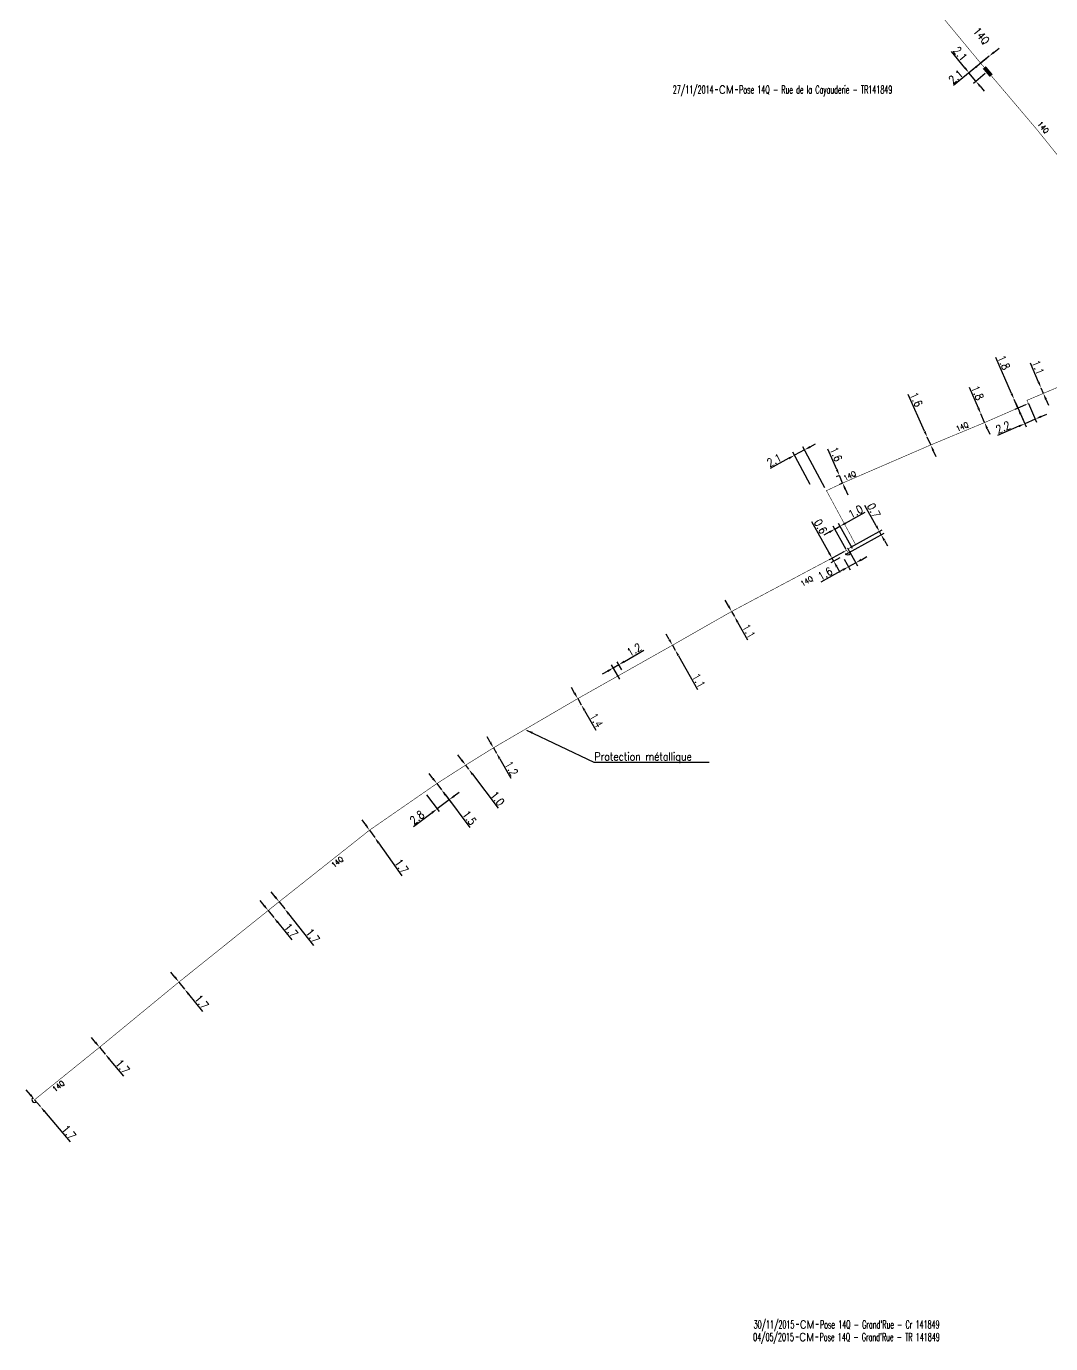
# Model space of a CAD drawing. Header units: millimetres. Extents: x 156000 to 156971, y 123070 to 123996.
# Drawn here: x 156318.6 to 156510.6, y 123252.8 to 123499.7 of the extents above; entities that cross this region are included whole.
import ezdxf
from ezdxf.enums import TextEntityAlignment as Align

# ---------------------------------------------------------------- set-up
doc = ezdxf.new("R2010")
doc.units = ezdxf.units.MM
doc.header["$PDMODE"] = 34
doc.linetypes.add('S_ST', pattern=[14, 8, -1.5, 0, -1.5, 0, -1.5, 0, -1.5])
doc.layers.get('0').update_dxf_attribs({"linetype": 'CONTINUOUS'})
doc.layers.get('Defpoints').update_dxf_attribs({"linetype": 'CONTINUOUS'})
for name, color, linetype in [('S_100', 5, 'CONTINUOUS'), ('S_300', 7, 'CONTINUOUS'), ('S_420', 7, 'CONTINUOUS'), ('S_910', 7, 'CONTINUOUS')]:
    doc.layers.add(name, color=color, linetype=linetype)
doc.styles.get("Standard").update_dxf_attribs({"font": 'romans.shx', "width": 0.85})
doc.dimstyles.get("Standard").update_dxf_attribs({"dimtxt": 1.5, "dimasz": 1.2, "dimexe": 0.625, "dimexo": 0.625, "dimgap": 0.25, "dimtad": 1, "dimdec": 1, "dimzin": 0, "dimdsep": 46, "dimtxsty": 'Standard', "dimcen": -0.5, "dimadec": 0, "dimazin": 0, "dimtfac": 1, "dimtdec": 1, "dimtmove": 0, "dimatfit": 3, "dimfxl": 0, "dimtolj": 1, "dimtzin": 0, "dimarcsym": 0})

# ---------------------------------------------------------------- blocks, each defined once
blk = doc.blocks.new('*D101')
at = {"layer": 'Defpoints', "color": 0, "linetype": 'Continuous', "transparency": 16777216}
for p in [(156497.52, 123492.83), (156499.1, 123494.13), (156499.1, 123494.13)]:
    blk.add_point(p, dxfattribs=at)
at = {"layer": 'S_100', "color": 0, "linetype": 'Continuous', "lineweight": -2, "transparency": 16777216}
for p, q in [((156498.71, 123494.61), (156498.71, 123494.61)), ((156500.03, 123494.89), (156500.96, 123495.65)), ((156499.1, 123494.13), (156497.52, 123492.83)), ((156496.59, 123492.06), (156492.42, 123488.63))]:
    blk.add_line(p, q, dxfattribs=at)
at = {"layer": 'S_100', "color": 0, "linetype": 'Continuous', "transparency": 16777216}
for points in [[(156499.9, 123495.05), (156500.16, 123494.74), (156499.1, 123494.13)], [(156496.47, 123492.22), (156496.72, 123491.91), (156497.52, 123492.83)]]:
    blk.add_solid(points, dxfattribs=at)
at = {"layer": 'S_100', "color": 0, "linetype": 'Continuous', "transparency": 16777216, "insert": (156492.86, 123490.29), "char_height": 1.5, "attachment_point": 5, "rotation": 39.453}
blk.add_mtext('\\A1;2.1', dxfattribs=at)
blk = doc.blocks.new('*D107')
at = {"layer": 'Defpoints', "color": 0, "linetype": 'Continuous', "transparency": 16777216}
for p in [(156499.1, 123494.13), (156495.33, 123491.03), (156498.85, 123491.26)]:
    blk.add_point(p, dxfattribs=at)
at = {"layer": 'S_300', "color": 0, "linetype": 'Continuous', "lineweight": -2, "transparency": 16777216}
for p, q in [((156494.57, 123491.95), (156492.03, 123495.05)), ((156498.62, 123493.73), (156494.85, 123490.63)), ((156496.64, 123489.44), (156495.33, 123491.03)), ((156498.37, 123490.87), (156496.15, 123489.05)), ((156497.4, 123488.52), (156498.16, 123487.59))]:
    blk.add_line(p, q, dxfattribs=at)
at = {"layer": 'S_300', "color": 0, "linetype": 'Continuous', "transparency": 16777216}
for points in [[(156494.73, 123492.08), (156494.42, 123491.83), (156495.33, 123491.03)], [(156497.55, 123488.64), (156497.25, 123488.39), (156496.64, 123489.44)]]:
    blk.add_solid(points, dxfattribs=at)
at = {"layer": 'S_300', "color": 0, "linetype": 'Continuous', "transparency": 16777216, "insert": (156493.69, 123494.6), "char_height": 1.5, "attachment_point": 5, "rotation": 309.4537}
blk.add_mtext('\\A1;2.1', dxfattribs=at)
blk = doc.blocks.new('B_300_03')
at = {"color": 0, "linetype": 'Continuous'}
blk.add_solid([(-1, 0.375), (-1, -0.375), (1, 0.375), (1, -0.375)], dxfattribs=at)
at = {"color": 0, "linetype": 'Continuous', "width": 0.75, "flags": 3}
for tag, p in [('DEF_LEG', (0, -4.25)), ('DEF_COUP', (0, -6.75)), ('DEF_TYPE', (0, -9.25))]:
    blk.add_attdef(tag, text='', height=1.2, dxfattribs=at).set_placement(p, align=Align.MIDDLE)
blk = doc.blocks.new('GIS_MODF')
at = {"color": 0, "linetype": 'Continuous', "flags": 128}
for points in [[(-2.18, -0.01), (-1.68, -0.01)], [(1.52, -0.01), (2.02, -0.01)]]:
    blk.add_lwpolyline(points, dxfattribs=at)
at = {"color": 0, "linetype": 'Continuous', "width": 0.5}
blk.add_attdef('DATE', text='', height=1.5, dxfattribs=at).set_placement((-2.5, -0.8), align=Align.RIGHT)
at = {"color": 0, "linetype": 'Continuous', "width": 1.771291}
blk.add_attdef('USER', text='', height=1.5, dxfattribs=at).set_placement((-1.51, -0.8), (1.28, -0.8), align=Align.FIT)
at = {"color": 0, "linetype": 'Continuous', "width": 0.5}
blk.add_attdef('DESC', (2.29, -0.8), '', height=1.5, dxfattribs=at)
blk = doc.blocks.new('*D117')
at = {"layer": 'Defpoints', "color": 0, "linetype": 'Continuous', "transparency": 16777216}
for p in [(156508.85, 123431.93), (156508.85, 123431.93), (156509.28, 123430.92)]:
    blk.add_point(p, dxfattribs=at)
at = {"layer": 'S_100', "color": 0, "linetype": 'Continuous', "lineweight": -2, "transparency": 16777216}
for p, q in [((156508.38, 123433.04), (156506.85, 123436.6)), ((156509.28, 123430.92), (156508.85, 123431.93)), ((156509.75, 123429.82), (156510.22, 123428.71))]:
    blk.add_line(p, q, dxfattribs=at)
at = {"layer": 'S_100', "color": 0, "linetype": 'Continuous', "transparency": 16777216}
for points in [[(156508.56, 123433.11), (156508.19, 123432.96), (156508.85, 123431.93)], [(156509.93, 123429.9), (156509.57, 123429.74), (156509.28, 123430.92)]]:
    blk.add_solid(points, dxfattribs=at)
at = {"layer": 'S_100', "color": 0, "linetype": 'Continuous', "transparency": 16777216, "insert": (156508.29, 123435.79), "char_height": 1.5, "attachment_point": 5, "rotation": 293.1358}
blk.add_mtext('\\A1;1.1', dxfattribs=at)
blk = doc.blocks.new('*D118')
at = {"layer": 'Defpoints', "color": 0, "linetype": 'Continuous', "transparency": 16777216}
for p in [(156503.8, 123429.78), (156506.21, 123429.62), (156505.78, 123425.23)]:
    blk.add_point(p, dxfattribs=at)
at = {"layer": 'S_100', "color": 0, "linetype": 'Continuous', "lineweight": -2, "transparency": 16777216}
for p, q in [((156504.05, 123429.2), (156506.03, 123424.66)), ((156506.46, 123429.05), (156508, 123425.52)), ((156507.75, 123426.09), (156505.78, 123425.23)), ((156508.85, 123426.57), (156509.95, 123427.05)), ((156504.68, 123424.75), (156500.67, 123423.01))]:
    blk.add_line(p, q, dxfattribs=at)
at = {"layer": 'S_100', "color": 0, "linetype": 'Continuous', "transparency": 16777216}
for points in [[(156508.77, 123426.76), (156508.93, 123426.39), (156507.75, 123426.09)], [(156504.6, 123424.94), (156504.76, 123424.57), (156505.78, 123425.23)]]:
    blk.add_solid(points, dxfattribs=at)
at = {"layer": 'S_100', "color": 0, "linetype": 'Continuous', "transparency": 16777216, "insert": (156501.72, 123424.56), "char_height": 1.5, "attachment_point": 5, "rotation": 23.556}
blk.add_mtext('\\A1;2.2', dxfattribs=at)
blk = doc.blocks.new('*D119')
at = {"layer": 'Defpoints', "color": 0, "linetype": 'Continuous', "transparency": 16777216}
for p in [(156503.8, 123429.78), (156503.8, 123429.78), (156506.47, 123429.03)]:
    blk.add_point(p, dxfattribs=at)
at = {"layer": 'S_100', "color": 0, "linetype": 'Continuous', "lineweight": -2, "transparency": 16777216}
for p, q in [((156503.32, 123430.88), (156500.35, 123437.68)), ((156504.5, 123428.17), (156503.8, 123429.78)), ((156505.9, 123428.78), (156503.92, 123427.92)), ((156504.98, 123427.07), (156505.46, 123425.97))]:
    blk.add_line(p, q, dxfattribs=at)
at = {"layer": 'S_100', "color": 0, "linetype": 'Continuous', "transparency": 16777216}
for points in [[(156503.5, 123430.96), (156503.14, 123430.8), (156503.8, 123429.78)], [(156505.16, 123427.15), (156504.79, 123426.99), (156504.5, 123428.17)]]:
    blk.add_solid(points, dxfattribs=at)
at = {"layer": 'S_100', "color": 0, "linetype": 'Continuous', "transparency": 16777216, "insert": (156501.87, 123436.71), "char_height": 1.5, "attachment_point": 5, "rotation": 293.556}
blk.add_mtext('\\A1;1.8', dxfattribs=at)
blk = doc.blocks.new('*D120')
at = {"layer": 'Defpoints', "color": 0, "linetype": 'Continuous', "transparency": 16777216}
for p in [(156497.57, 123427.06), (156497.57, 123427.06), (156498.26, 123425.45)]:
    blk.add_point(p, dxfattribs=at)
at = {"layer": 'S_100', "color": 0, "linetype": 'Continuous', "lineweight": -2, "transparency": 16777216}
for p, q in [((156497.09, 123428.16), (156495.43, 123432.01)), ((156498.26, 123425.45), (156497.57, 123427.06)), ((156498.73, 123424.35), (156499.21, 123423.25))]:
    blk.add_line(p, q, dxfattribs=at)
at = {"layer": 'S_100', "color": 0, "linetype": 'Continuous', "transparency": 16777216}
for points in [[(156497.27, 123428.24), (156496.91, 123428.08), (156497.57, 123427.06)], [(156498.92, 123424.43), (156498.55, 123424.27), (156498.26, 123425.45)]]:
    blk.add_solid(points, dxfattribs=at)
at = {"layer": 'S_100', "color": 0, "linetype": 'Continuous', "transparency": 16777216, "insert": (156496.94, 123431.03), "char_height": 1.5, "attachment_point": 5, "rotation": 293.3147}
blk.add_mtext('\\A1;1.8', dxfattribs=at)
blk = doc.blocks.new('*D121')
at = {"layer": 'Defpoints', "color": 0, "linetype": 'Continuous', "transparency": 16777216}
for p in [(156487.5, 123422.71), (156487.5, 123422.71), (156488.15, 123421.25)]:
    blk.add_point(p, dxfattribs=at)
at = {"layer": 'S_100', "color": 0, "linetype": 'Continuous', "lineweight": -2, "transparency": 16777216}
for p, q in [((156487.01, 123423.81), (156483.92, 123430.72)), ((156488.15, 123421.25), (156487.5, 123422.71)), ((156488.64, 123420.16), (156489.13, 123419.06))]:
    blk.add_line(p, q, dxfattribs=at)
at = {"layer": 'S_100', "color": 0, "linetype": 'Continuous', "transparency": 16777216}
for points in [[(156487.19, 123423.89), (156486.83, 123423.73), (156487.5, 123422.71)], [(156488.83, 123420.24), (156488.46, 123420.08), (156488.15, 123421.25)]]:
    blk.add_solid(points, dxfattribs=at)
at = {"layer": 'S_100', "color": 0, "linetype": 'Continuous', "transparency": 16777216, "insert": (156485.45, 123429.76), "char_height": 1.5, "attachment_point": 5, "rotation": 294.0913}
blk.add_mtext('\\A1;1.6', dxfattribs=at)
blk = doc.blocks.new('*D122')
at = {"layer": 'Defpoints', "color": 0, "linetype": 'Continuous', "transparency": 16777216}
for p in [(156472.77, 123401.55), (156471.64, 123400.4), (156472.74, 123398.41)]:
    blk.add_point(p, dxfattribs=at)
at = {"layer": 'S_300', "color": 0, "linetype": 'Continuous', "lineweight": -2, "transparency": 16777216}
for p, q in [((156473.07, 123401.01), (156474.4, 123398.61)), ((156471.94, 123399.85), (156473.04, 123397.86)), ((156474.1, 123399.16), (156472.74, 123398.41)), ((156475.15, 123399.74), (156476.2, 123400.32)), ((156471.69, 123397.82), (156467.53, 123395.52))]:
    blk.add_line(p, q, dxfattribs=at)
at = {"layer": 'S_300', "color": 0, "linetype": 'Continuous', "transparency": 16777216}
for points in [[(156471.6, 123398), (156471.79, 123397.65), (156472.74, 123398.41)], [(156475.05, 123399.91), (156475.24, 123399.56), (156474.1, 123399.16)]]:
    blk.add_solid(points, dxfattribs=at)
at = {"layer": 'S_300', "color": 0, "linetype": 'Continuous', "transparency": 16777216, "insert": (156468.35, 123397.11), "char_height": 1.5, "attachment_point": 5, "rotation": 28.9994}
blk.add_mtext('\\A1;1.6', dxfattribs=at)
blk = doc.blocks.new('*D123')
at = {"layer": 'Defpoints', "color": 0, "linetype": 'Continuous', "transparency": 16777216}
for p in [(156462.63, 123419.32), (156465.88, 123413.31), (156468.61, 123412.69)]:
    blk.add_point(p, dxfattribs=at)
at = {"layer": 'S_100', "color": 0, "linetype": 'Continuous', "lineweight": -2, "transparency": 16777216}
for p, q in [((156468.31, 123413.23), (156464.17, 123420.87)), ((156465.53, 123420.89), (156466.58, 123421.46)), ((156461.57, 123418.75), (156458.05, 123416.84)), ((156465.58, 123413.86), (156462.33, 123419.87)), ((156464.47, 123420.32), (156462.63, 123419.32))]:
    blk.add_line(p, q, dxfattribs=at)
at = {"layer": 'S_100', "color": 0, "linetype": 'Continuous', "transparency": 16777216}
for points in [[(156465.43, 123421.06), (156465.62, 123420.71), (156464.47, 123420.32)], [(156461.48, 123418.92), (156461.67, 123418.57), (156462.63, 123419.32)]]:
    blk.add_solid(points, dxfattribs=at)
at = {"layer": 'S_100', "color": 0, "linetype": 'Continuous', "transparency": 16777216, "insert": (156458.8, 123418.39), "char_height": 1.5, "attachment_point": 5, "rotation": 28.4388}
blk.add_mtext('\\A1;2.1', dxfattribs=at)
blk = doc.blocks.new('*D124')
at = {"layer": 'Defpoints', "color": 0, "linetype": 'Continuous', "transparency": 16777216}
for p in [(156471.47, 123415.72), (156471.03, 123415.53), (156472.08, 123414.3)]:
    blk.add_point(p, dxfattribs=at)
at = {"layer": 'S_100', "color": 0, "linetype": 'Continuous', "lineweight": -2, "transparency": 16777216}
for p, q in [((156470.55, 123416.63), (156468.89, 123420.49)), ((156470.89, 123415.47), (156470.45, 123415.28)), ((156471.64, 123414.11), (156471.03, 123415.53)), ((156471.51, 123414.05), (156471.07, 123413.86)), ((156472.12, 123413), (156472.59, 123411.9))]:
    blk.add_line(p, q, dxfattribs=at)
at = {"layer": 'S_100', "color": 0, "linetype": 'Continuous', "transparency": 16777216}
for points in [[(156470.74, 123416.71), (156470.37, 123416.55), (156471.03, 123415.53)], [(156472.3, 123413.08), (156471.93, 123412.93), (156471.64, 123414.11)]]:
    blk.add_solid(points, dxfattribs=at)
at = {"layer": 'S_100', "color": 0, "linetype": 'Continuous', "transparency": 16777216, "insert": (156470.4, 123419.51), "char_height": 1.5, "attachment_point": 5, "rotation": 293.3509}
blk.add_mtext('\\A1;1.6', dxfattribs=at)
blk = doc.blocks.new('*D125')
at = {"layer": 'Defpoints', "color": 0, "linetype": 'Continuous', "transparency": 16777216}
for p in [(156478.87, 123404.41), (156472.65, 123401.76), (156471.64, 123400.4)]:
    blk.add_point(p, dxfattribs=at)
at = {"layer": 'S_100', "color": 0, "linetype": 'Continuous', "lineweight": -2, "transparency": 16777216}
for p, q in [((156477.95, 123406.07), (156475.83, 123409.89)), ((156472.18, 123400.7), (156479.42, 123404.71)), ((156473.2, 123402.06), (156479.08, 123405.32)), ((156478.87, 123404.41), (156478.53, 123405.02)), ((156479.46, 123403.36), (156480.04, 123402.31))]:
    blk.add_line(p, q, dxfattribs=at)
at = {"layer": 'S_100', "color": 0, "linetype": 'Continuous', "transparency": 16777216}
for points in [[(156478.13, 123406.17), (156477.78, 123405.97), (156478.53, 123405.02)], [(156479.63, 123403.46), (156479.28, 123403.26), (156478.87, 123404.41)]]:
    blk.add_solid(points, dxfattribs=at)
at = {"layer": 'S_100', "color": 0, "linetype": 'Continuous', "transparency": 16777216, "insert": (156477.48, 123408.99), "char_height": 1.5, "attachment_point": 5, "rotation": 298.9994}
blk.add_mtext('\\A1;0.7', dxfattribs=at)
blk = doc.blocks.new('*D127')
at = {"layer": 'Defpoints', "color": 0, "linetype": 'Continuous', "transparency": 16777216}
for p in [(156320.13, 123298.49), (156321.22, 123297.19), (156321.22, 123297.19)]:
    blk.add_point(p, dxfattribs=at)
at = {"layer": 'S_300', "color": 0, "linetype": 'Continuous', "lineweight": -2, "transparency": 16777216}
for p, q in [((156319.36, 123299.41), (156318.58, 123300.33)), ((156320.13, 123298.49), (156321.22, 123297.19)), ((156321.99, 123296.27), (156326.78, 123290.58))]:
    blk.add_line(p, q, dxfattribs=at)
at = {"layer": 'S_300', "color": 0, "linetype": 'Continuous', "transparency": 16777216}
for points in [[(156319.51, 123299.54), (156319.2, 123299.28), (156320.13, 123298.49)], [(156322.15, 123296.4), (156321.84, 123296.15), (156321.22, 123297.19)]]:
    blk.add_solid(points, dxfattribs=at)
at = {"layer": 'S_300', "color": 0, "linetype": 'Continuous', "transparency": 16777216, "insert": (156326.58, 123292.37), "char_height": 1.5, "attachment_point": 5, "rotation": 310.0339}
blk.add_mtext('\\A1;1.7', dxfattribs=at)
blk = doc.blocks.new('*D128')
at = {"layer": 'Defpoints', "color": 0, "linetype": 'Continuous', "transparency": 16777216}
for p in [(156332.31, 123308.32), (156333.37, 123307.05), (156333.37, 123307.05)]:
    blk.add_point(p, dxfattribs=at)
at = {"layer": 'S_100', "color": 0, "linetype": 'Continuous', "lineweight": -2, "transparency": 16777216}
for p, q in [((156331.55, 123309.24), (156330.78, 123310.16)), ((156332.31, 123308.32), (156333.37, 123307.05)), ((156334.14, 123306.12), (156336.81, 123302.9))]:
    blk.add_line(p, q, dxfattribs=at)
at = {"layer": 'S_100', "color": 0, "linetype": 'Continuous', "transparency": 16777216}
for points in [[(156331.7, 123309.37), (156331.39, 123309.11), (156332.31, 123308.32)], [(156334.29, 123306.25), (156333.98, 123306), (156333.37, 123307.05)]]:
    blk.add_solid(points, dxfattribs=at)
at = {"layer": 'S_100', "color": 0, "linetype": 'Continuous', "transparency": 16777216, "insert": (156336.63, 123304.69), "char_height": 1.5, "attachment_point": 5, "rotation": 309.7378}
blk.add_mtext('\\A1;1.7', dxfattribs=at)
blk = doc.blocks.new('*D129')
at = {"layer": 'Defpoints', "color": 0, "linetype": 'Continuous', "transparency": 16777216}
for p in [(156347.19, 123320.55), (156348.25, 123319.23), (156348.25, 123319.23)]:
    blk.add_point(p, dxfattribs=at)
at = {"layer": 'S_100', "color": 0, "linetype": 'Continuous', "lineweight": -2, "transparency": 16777216}
for p, q in [((156346.45, 123321.49), (156345.7, 123322.43)), ((156347.19, 123320.55), (156348.25, 123319.23)), ((156349, 123318.29), (156351.62, 123315.01))]:
    blk.add_line(p, q, dxfattribs=at)
at = {"layer": 'S_100', "color": 0, "linetype": 'Continuous', "transparency": 16777216}
for points in [[(156346.6, 123321.62), (156346.29, 123321.37), (156347.19, 123320.55)], [(156349.16, 123318.41), (156348.85, 123318.16), (156348.25, 123319.23)]]:
    blk.add_solid(points, dxfattribs=at)
at = {"layer": 'S_100', "color": 0, "linetype": 'Continuous', "transparency": 16777216, "insert": (156351.47, 123316.81), "char_height": 1.5, "attachment_point": 5, "rotation": 308.5909}
blk.add_mtext('\\A1;1.7', dxfattribs=at)
blk = doc.blocks.new('*D130')
at = {"layer": 'Defpoints', "color": 0, "linetype": 'Continuous', "transparency": 16777216}
for p in [(156363.92, 123333.96), (156364.99, 123332.64), (156364.99, 123332.64)]:
    blk.add_point(p, dxfattribs=at)
at = {"layer": 'S_100', "color": 0, "linetype": 'Continuous', "lineweight": -2, "transparency": 16777216}
for p, q in [((156363.17, 123334.89), (156362.42, 123335.83)), ((156363.92, 123333.96), (156364.99, 123332.64)), ((156365.74, 123331.7), (156368.37, 123328.44))]:
    blk.add_line(p, q, dxfattribs=at)
at = {"layer": 'S_100', "color": 0, "linetype": 'Continuous', "transparency": 16777216}
for points in [[(156363.33, 123335.02), (156363.01, 123334.77), (156363.92, 123333.96)], [(156365.9, 123331.83), (156365.58, 123331.57), (156364.99, 123332.64)]]:
    blk.add_solid(points, dxfattribs=at)
at = {"layer": 'S_100', "color": 0, "linetype": 'Continuous', "transparency": 16777216, "insert": (156368.21, 123330.23), "char_height": 1.5, "attachment_point": 5, "rotation": 308.8183}
blk.add_mtext('\\A1;1.7', dxfattribs=at)
blk = doc.blocks.new('*D131')
at = {"layer": 'Defpoints', "color": 0, "linetype": 'Continuous', "transparency": 16777216}
for p in [(156365.97, 123335.6), (156367.02, 123334.27), (156367.02, 123334.27)]:
    blk.add_point(p, dxfattribs=at)
at = {"layer": 'S_100', "color": 0, "linetype": 'Continuous', "lineweight": -2, "transparency": 16777216}
for p, q in [((156365.22, 123336.55), (156364.48, 123337.49)), ((156365.97, 123335.6), (156367.02, 123334.27)), ((156367.76, 123333.33), (156372.43, 123327.42))]:
    blk.add_line(p, q, dxfattribs=at)
at = {"layer": 'S_100', "color": 0, "linetype": 'Continuous', "transparency": 16777216}
for points in [[(156365.38, 123336.67), (156365.07, 123336.42), (156365.97, 123335.6)], [(156367.92, 123333.45), (156367.61, 123333.2), (156367.02, 123334.27)]]:
    blk.add_solid(points, dxfattribs=at)
at = {"layer": 'S_100', "color": 0, "linetype": 'Continuous', "transparency": 16777216, "insert": (156372.29, 123329.21), "char_height": 1.5, "attachment_point": 5, "rotation": 308.2969}
blk.add_mtext('\\A1;1.7', dxfattribs=at)
blk = doc.blocks.new('*D132')
at = {"layer": 'Defpoints', "color": 0, "linetype": 'Continuous', "transparency": 16777216}
for p in [(156382.92, 123349.02), (156383.91, 123347.64), (156383.91, 123347.64)]:
    blk.add_point(p, dxfattribs=at)
at = {"layer": 'S_100', "color": 0, "linetype": 'Continuous', "lineweight": -2, "transparency": 16777216}
for p, q in [((156382.23, 123350), (156381.53, 123350.98)), ((156382.92, 123349.02), (156383.91, 123347.64)), ((156384.6, 123346.66), (156389, 123340.47))]:
    blk.add_line(p, q, dxfattribs=at)
at = {"layer": 'S_100', "color": 0, "linetype": 'Continuous', "transparency": 16777216}
for points in [[(156382.39, 123350.12), (156382.07, 123349.89), (156382.92, 123349.02)], [(156384.77, 123346.77), (156384.44, 123346.54), (156383.91, 123347.64)]]:
    blk.add_solid(points, dxfattribs=at)
at = {"layer": 'S_100', "color": 0, "linetype": 'Continuous', "transparency": 16777216, "insert": (156388.94, 123342.27), "char_height": 1.5, "attachment_point": 5, "rotation": 305.3797}
blk.add_mtext('\\A1;1.7', dxfattribs=at)
blk = doc.blocks.new('*D133')
at = {"layer": 'Defpoints', "color": 0, "linetype": 'Continuous', "transparency": 16777216}
for p in [(156395.55, 123357.76), (156396.42, 123356.6), (156396.42, 123356.6)]:
    blk.add_point(p, dxfattribs=at)
at = {"layer": 'S_100', "color": 0, "linetype": 'Continuous', "lineweight": -2, "transparency": 16777216}
for p, q in [((156394.82, 123358.71), (156394.1, 123359.67)), ((156395.55, 123357.76), (156396.42, 123356.6)), ((156397.15, 123355.64), (156401.76, 123349.55))]:
    blk.add_line(p, q, dxfattribs=at)
at = {"layer": 'S_100', "color": 0, "linetype": 'Continuous', "transparency": 16777216}
for points in [[(156394.98, 123358.83), (156394.66, 123358.59), (156395.55, 123357.76)], [(156397.31, 123355.76), (156396.99, 123355.52), (156396.42, 123356.6)]]:
    blk.add_solid(points, dxfattribs=at)
at = {"layer": 'S_100', "color": 0, "linetype": 'Continuous', "transparency": 16777216, "insert": (156401.66, 123351.35), "char_height": 1.5, "attachment_point": 5, "rotation": 307.1473}
blk.add_mtext('\\A1;1.5', dxfattribs=at)
blk = doc.blocks.new('*D134')
at = {"layer": 'Defpoints', "color": 0, "linetype": 'Continuous', "transparency": 16777216}
for p in [(156400.95, 123361.22), (156401.52, 123360.46), (156401.52, 123360.46)]:
    blk.add_point(p, dxfattribs=at)
at = {"layer": 'S_100', "color": 0, "linetype": 'Continuous', "lineweight": -2, "transparency": 16777216}
for p, q in [((156400.22, 123362.17), (156399.5, 123363.13)), ((156400.95, 123361.22), (156401.52, 123360.46)), ((156402.24, 123359.5), (156407.05, 123353.15))]:
    blk.add_line(p, q, dxfattribs=at)
at = {"layer": 'S_100', "color": 0, "linetype": 'Continuous', "transparency": 16777216}
for points in [[(156400.38, 123362.29), (156400.06, 123362.05), (156400.95, 123361.22)], [(156402.4, 123359.62), (156402.09, 123359.38), (156401.52, 123360.46)]]:
    blk.add_solid(points, dxfattribs=at)
at = {"layer": 'S_100', "color": 0, "linetype": 'Continuous', "transparency": 16777216, "insert": (156406.94, 123354.95), "char_height": 1.5, "attachment_point": 5, "rotation": 307.118}
blk.add_mtext('\\A1;1.0', dxfattribs=at)
blk = doc.blocks.new('*D135')
at = {"layer": 'Defpoints', "color": 0, "linetype": 'Continuous', "transparency": 16777216}
for p in [(156406.16, 123364.46), (156406.74, 123363.47), (156406.74, 123363.47)]:
    blk.add_point(p, dxfattribs=at)
at = {"layer": 'S_100', "color": 0, "linetype": 'Continuous', "lineweight": -2, "transparency": 16777216}
for p, q in [((156405.56, 123365.5), (156404.97, 123366.54)), ((156406.16, 123364.46), (156406.74, 123363.47)), ((156407.34, 123362.43), (156409.43, 123358.8))]:
    blk.add_line(p, q, dxfattribs=at)
at = {"layer": 'S_100', "color": 0, "linetype": 'Continuous', "transparency": 16777216}
for points in [[(156405.74, 123365.6), (156405.39, 123365.4), (156406.16, 123364.46)], [(156407.51, 123362.53), (156407.16, 123362.33), (156406.74, 123363.47)]]:
    blk.add_solid(points, dxfattribs=at)
at = {"layer": 'S_100', "color": 0, "linetype": 'Continuous', "transparency": 16777216, "insert": (156409.55, 123360.59), "char_height": 1.5, "attachment_point": 5, "rotation": 299.9583}
blk.add_mtext('\\A1;1.2', dxfattribs=at)
blk = doc.blocks.new('*D136')
at = {"layer": 'Defpoints', "color": 0, "linetype": 'Continuous', "transparency": 16777216}
for p in [(156421.97, 123373.69), (156422.64, 123372.52), (156422.64, 123372.52)]:
    blk.add_point(p, dxfattribs=at)
at = {"layer": 'S_100', "color": 0, "linetype": 'Continuous', "lineweight": -2, "transparency": 16777216}
for p, q in [((156421.38, 123374.73), (156420.78, 123375.77)), ((156421.97, 123373.69), (156422.64, 123372.52)), ((156421.43, 123373.38), (156421.43, 123373.38)), ((156422.1, 123372.21), (156422.1, 123372.21)), ((156423.24, 123371.48), (156425.35, 123367.79))]:
    blk.add_line(p, q, dxfattribs=at)
at = {"layer": 'S_100', "color": 0, "linetype": 'Continuous', "transparency": 16777216}
for points in [[(156421.55, 123374.83), (156421.2, 123374.63), (156421.97, 123373.69)], [(156423.41, 123371.58), (156423.07, 123371.38), (156422.64, 123372.52)]]:
    blk.add_solid(points, dxfattribs=at)
at = {"layer": 'S_100', "color": 0, "linetype": 'Continuous', "transparency": 16777216, "insert": (156425.46, 123369.61), "char_height": 1.5, "attachment_point": 5, "rotation": 299.8261}
blk.add_mtext('\\A1;1.4', dxfattribs=at)
blk = doc.blocks.new('*D137')
at = {"layer": 'Defpoints', "color": 0, "linetype": 'Continuous', "transparency": 16777216}
for p in [(156439.73, 123383.7), (156440.25, 123382.79), (156440.25, 123382.79)]:
    blk.add_point(p, dxfattribs=at)
at = {"layer": 'S_100', "color": 0, "linetype": 'Continuous', "lineweight": -2, "transparency": 16777216}
for p, q in [((156439.14, 123384.75), (156438.55, 123385.79)), ((156439.73, 123383.7), (156440.25, 123382.79)), ((156440.84, 123381.74), (156444.42, 123375.43))]:
    blk.add_line(p, q, dxfattribs=at)
at = {"layer": 'S_100', "color": 0, "linetype": 'Continuous', "transparency": 16777216}
for points in [[(156439.32, 123384.84), (156438.97, 123384.65), (156439.73, 123383.7)], [(156441.02, 123381.84), (156440.67, 123381.65), (156440.25, 123382.79)]]:
    blk.add_solid(points, dxfattribs=at)
at = {"layer": 'S_100', "color": 0, "linetype": 'Continuous', "transparency": 16777216, "insert": (156444.65, 123377.07), "char_height": 1.5, "attachment_point": 5, "rotation": 299.5576}
blk.add_mtext('\\A1;1.1', dxfattribs=at)
blk = doc.blocks.new('*D138')
at = {"layer": 'Defpoints', "color": 0, "linetype": 'Continuous', "transparency": 16777216}
for p in [(156450.82, 123390.03), (156451.36, 123389.08), (156451.36, 123389.08)]:
    blk.add_point(p, dxfattribs=at)
at = {"layer": 'S_100', "color": 0, "linetype": 'Continuous', "lineweight": -2, "transparency": 16777216}
for p, q in [((156450.23, 123391.08), (156449.64, 123392.13)), ((156450.82, 123390.03), (156451.36, 123389.08)), ((156451.95, 123388.03), (156453.83, 123384.7))]:
    blk.add_line(p, q, dxfattribs=at)
at = {"layer": 'S_100', "color": 0, "linetype": 'Continuous', "transparency": 16777216}
for points in [[(156450.41, 123391.18), (156450.06, 123390.98), (156450.82, 123390.03)], [(156452.12, 123388.13), (156451.78, 123387.93), (156451.36, 123389.08)]]:
    blk.add_solid(points, dxfattribs=at)
at = {"layer": 'S_100', "color": 0, "linetype": 'Continuous', "transparency": 16777216, "insert": (156454.05, 123386.33), "char_height": 1.5, "attachment_point": 5, "rotation": 299.3864}
blk.add_mtext('\\A1;1.1', dxfattribs=at)
blk = doc.blocks.new('*D139')
at = {"layer": 'Defpoints', "color": 0, "linetype": 'Continuous', "transparency": 16777216}
for p in [(156472.4, 123401.5), (156469.96, 123399.47), (156471.64, 123400.4)]:
    blk.add_point(p, dxfattribs=at)
at = {"layer": 'S_100', "color": 0, "linetype": 'Continuous', "lineweight": -2, "transparency": 16777216}
for p, q in [((156469.09, 123401.04), (156465.87, 123406.86)), ((156471.85, 123401.2), (156469.12, 123399.69)), ((156471.09, 123400.09), (156469.42, 123399.17)), ((156469.96, 123399.47), (156469.67, 123399.99)), ((156470.54, 123398.42), (156471.13, 123397.37))]:
    blk.add_line(p, q, dxfattribs=at)
at = {"layer": 'S_100', "color": 0, "linetype": 'Continuous', "transparency": 16777216}
for points in [[(156469.26, 123401.14), (156468.91, 123400.95), (156469.67, 123399.99)], [(156470.72, 123398.52), (156470.37, 123398.32), (156469.96, 123399.47)]]:
    blk.add_solid(points, dxfattribs=at)
at = {"layer": 'S_100', "color": 0, "linetype": 'Continuous', "transparency": 16777216, "insert": (156467.51, 123405.96), "char_height": 1.5, "attachment_point": 5, "rotation": 298.9994}
blk.add_mtext('\\A1;0.6', dxfattribs=at)
blk = doc.blocks.new('*D140')
at = {"layer": 'Defpoints', "color": 0, "linetype": 'Continuous', "transparency": 16777216}
for p in [(156471.14, 123406.01), (156472.61, 123401.12), (156473.77, 123401.28)]:
    blk.add_point(p, dxfattribs=at)
at = {"layer": 'S_300', "color": 0, "linetype": 'Continuous', "lineweight": -2, "transparency": 16777216}
for p, q in [((156472.19, 123406.59), (156475.86, 123408.62)), ((156472.3, 123401.67), (156469.89, 123406.03)), ((156470.19, 123405.48), (156471.14, 123406.01)), ((156473.46, 123401.83), (156470.84, 123406.55)), ((156469.14, 123404.9), (156468.09, 123404.32))]:
    blk.add_line(p, q, dxfattribs=at)
at = {"layer": 'S_300', "color": 0, "linetype": 'Continuous', "transparency": 16777216}
for points in [[(156472.1, 123406.76), (156472.29, 123406.41), (156471.14, 123406.01)], [(156469.05, 123405.07), (156469.24, 123404.72), (156470.19, 123405.48)]]:
    blk.add_solid(points, dxfattribs=at)
at = {"layer": 'S_300', "color": 0, "linetype": 'Continuous', "transparency": 16777216, "insert": (156474.07, 123408.77), "char_height": 1.5, "attachment_point": 5, "rotation": 28.9994}
blk.add_mtext('\\A1;1.0', dxfattribs=at)
blk = doc.blocks.new('*D141')
at = {"layer": 'Defpoints', "color": 0, "linetype": 'Continuous', "transparency": 16777216}
for p in [(156396.42, 123356.6), (156393.24, 123356.16), (156397.85, 123354.71)]:
    blk.add_point(p, dxfattribs=at)
at = {"layer": 'S_100', "color": 0, "linetype": 'Continuous', "lineweight": -2, "transparency": 16777216}
for p, q in [((156393.62, 123355.66), (156396, 123352.52)), ((156397.85, 123354.71), (156395.62, 123353.02)), ((156396.8, 123356.1), (156398.23, 123354.21)), ((156398.81, 123355.44), (156399.77, 123356.16)), ((156394.67, 123352.3), (156391.18, 123349.66))]:
    blk.add_line(p, q, dxfattribs=at)
at = {"layer": 'S_100', "color": 0, "linetype": 'Continuous', "transparency": 16777216}
for points in [[(156398.69, 123355.6), (156398.93, 123355.28), (156397.85, 123354.71)], [(156394.54, 123352.46), (156394.79, 123352.14), (156395.62, 123353.02)]]:
    blk.add_solid(points, dxfattribs=at)
at = {"layer": 'S_100', "color": 0, "linetype": 'Continuous', "transparency": 16777216, "insert": (156391.84, 123351.41), "char_height": 1.5, "attachment_point": 5, "rotation": 37.1473}
blk.add_mtext('\\A1;2.8', dxfattribs=at)
blk = doc.blocks.new('*D142')
at = {"layer": 'Defpoints', "color": 0, "linetype": 'Continuous', "transparency": 16777216}
for p in [(156428.64, 123379.45), (156430.56, 123378.53), (156430.16, 123376.83)]:
    blk.add_point(p, dxfattribs=at)
at = {"layer": 'S_100', "color": 0, "linetype": 'Continuous', "lineweight": -2, "transparency": 16777216}
for p, q in [((156430.72, 123380.66), (156434.35, 123382.76)), ((156427.6, 123378.85), (156426.57, 123378.25)), ((156429.85, 123377.37), (156428.33, 123380)), ((156428.64, 123379.45), (156429.68, 123380.06)), ((156430.25, 123379.07), (156429.37, 123380.6))]:
    blk.add_line(p, q, dxfattribs=at)
at = {"layer": 'S_100', "color": 0, "linetype": 'Continuous', "transparency": 16777216}
for points in [[(156427.5, 123379.03), (156427.71, 123378.68), (156428.64, 123379.45)], [(156430.62, 123380.83), (156430.82, 123380.48), (156429.68, 123380.06)]]:
    blk.add_solid(points, dxfattribs=at)
at = {"layer": 'S_100', "color": 0, "linetype": 'Continuous', "transparency": 16777216, "insert": (156432.55, 123382.87), "char_height": 1.5, "attachment_point": 5, "rotation": 30.072}
blk.add_mtext('\\A1;1.2', dxfattribs=at)
blk = doc.blocks.new('B_300_05')
at = {"color": 0, "linetype": 'Continuous'}
blk.add_arc((0, 0), 1, 270, 90, dxfattribs=at)
at = {"color": 0, "linetype": 'Continuous', "width": 0.75, "flags": 3}
for tag, p in [('DEF_LEG', (0, -5)), ('DEF_COUP', (0, -7.5)), ('DEF_TYPE', (0, -10))]:
    blk.add_attdef(tag, text='', height=1.2, dxfattribs=at).set_placement(p, align=Align.MIDDLE)

msp = doc.modelspace()

# ---------------------------------------------------------------- linework, layer by layer
at = {"layer": 'S_100', "linetype": 'S_ST', "const_width": 0.1, "flags": 128}
for points in [[(156498.2, 123492.03), (156497.52, 123492.83), (156487.05, 123505.47), (156481.21, 123512.01), (156475.74, 123519.14), (156468.82, 123526.26), (156466.88, 123528.21)], [(156656.51, 123488.11), (156631.51, 123481.04), (156604.76, 123472.2), (156585.77, 123464.7), (156572.92, 123459.17), (156556.53, 123452.21), (156545.69, 123447.1), (156542.43, 123445.51), (156541.23, 123445.01), (156540.79, 123444.85), (156540.28, 123444.73), (156539.82, 123444.68), (156539.28, 123444.67), (156538.92, 123444.71), (156538.81, 123444.73), (156538.32, 123444.85), (156537.88, 123445.01), (156537.54, 123445.17), (156537.16, 123445.4), (156537.04, 123445.49), (156536.62, 123445.84), (156536.31, 123446.16), (156533.49, 123449.11), (156526.56, 123457.6), (156520.43, 123465.13), (156519.3, 123466.42), (156513.58, 123473.53), (156513.58, 123473.53), (156508.09, 123480.36), (156499.49, 123490.5)], [(156540.89, 123444.36), (156540.37, 123444.24), (156539.85, 123444.18), (156539.26, 123444.17), (156538.85, 123444.22), (156538.71, 123444.24), (156538.18, 123444.37), (156537.69, 123444.55), (156537.3, 123444.73), (156536.88, 123444.98), (156536.73, 123445.09), (156536.27, 123445.48), (156535.94, 123445.83), (156535.58, 123446.25), (156528.23, 123442.66), (156528.6, 123442.06), (156528.81, 123441.05), (156528.65, 123440.18), (156528.39, 123439.57), (156527.66, 123438.87), (156526.27, 123438.12), (156524.79, 123437.51), (156509.28, 123430.92), (156506.21, 123429.62), (156506.47, 123429.03), (156505.52, 123428.62), (156498.26, 123425.45), (156488.15, 123421.25), (156472.08, 123414.3), (156468.61, 123412.69), (156474.08, 123402.55), (156472.65, 123401.76), (156473.08, 123400.99)], [(156320.13, 123298.49), (156332.31, 123308.32), (156347.19, 123320.55), (156363.92, 123333.96), (156365.97, 123335.6), (156382.92, 123349.02), (156395.55, 123357.76), (156400.95, 123361.22), (156406.16, 123364.46), (156421.97, 123373.69), (156439.73, 123383.7), (156450.82, 123390.03), (156472.4, 123401.5), (156472.61, 123401.12)]]:
    msp.add_lwpolyline(points, dxfattribs=at)
at = {"layer": 'S_100', "flags": 128}
msp.add_lwpolyline([(156473.07, 123401.01), (156472.65, 123401.76), (156472.57, 123401.92)], dxfattribs=at)

# ---------------------------------------------------------------- block references
at = {"layer": 'S_300', "rotation": 310.2102120130324}
msp.add_blockref('B_300_03', (156498.85, 123491.26), dxfattribs=at)
at = {"layer": 'S_300'}
for p, xscale, yscale, zscale, rotation in [((156472.61, 123401.12), 0.5, 0.5, 0.5, 298.9994199695778), ((156320.13, 123298.49), 0.5000000000029414, 0.5000000000029414, 0.5000000000029414, 223.1497679283266)]:
    msp.add_blockref('B_300_05', p, dxfattribs=dict(at, xscale=xscale, yscale=yscale, zscale=zscale, rotation=rotation))
at = {"layer": 'S_910', "linetype": 'Continuous'}
ref = msp.add_blockref('GIS_MODF', (156449.95, 123487.92), dxfattribs=at)
ref.add_attrib('DATE', '27/11/2014', dxfattribs={"layer": '0', "color": 0, "linetype": 'Continuous', "height": 1.5, "width": 0.5}).set_placement((156447.44, 123487.12), align=Align.RIGHT)
ref.add_attrib('USER', 'CM', dxfattribs={"layer": '0', "color": 0, "linetype": 'Continuous', "height": 1.5, "width": 0.950449}).set_placement((156448.44, 123487.12), (156451.22, 123487.12), align=Align.FIT)
ref.add_attrib('DESC', 'Pose 14Q - Rue de la Cayauderie - TR141849', (156452.24, 123487.12), dxfattribs={"layer": '0', "color": 0, "linetype": 'Continuous', "height": 1.5, "width": 0.5})
at = {"layer": 'S_910', "color": 7, "linetype": 'Continuous'}
ref = msp.add_blockref('GIS_MODF', (156465.03, 123254.05), dxfattribs=at)
ref.add_attrib('DATE', '04/05/2015', dxfattribs={"layer": '0', "color": 0, "linetype": 'Continuous', "height": 1.5, "width": 0.5}).set_placement((156462.52, 123253.25), align=Align.RIGHT)
ref.add_attrib('USER', 'CM', dxfattribs={"layer": '0', "color": 0, "linetype": 'Continuous', "height": 1.5, "width": 0.950449}).set_placement((156463.52, 123253.25), (156466.3, 123253.25), align=Align.FIT)
ref.add_attrib('DESC', "Pose 14Q - Grand'Rue - TR 141849", (156467.32, 123253.25), dxfattribs={"layer": '0', "color": 0, "linetype": 'Continuous', "height": 1.5, "width": 0.5})
ref = msp.add_blockref('GIS_MODF', (156465.1, 123256.39), dxfattribs=at)
ref.add_attrib('DATE', '30/11/2015', dxfattribs={"layer": '0', "color": 0, "linetype": 'Continuous', "height": 1.5, "width": 0.5}).set_placement((156462.6, 123255.59), align=Align.RIGHT)
ref.add_attrib('USER', 'CM', dxfattribs={"layer": '0', "color": 0, "linetype": 'Continuous', "height": 1.5, "width": 0.950449}).set_placement((156463.59, 123255.59), (156466.37, 123255.59), align=Align.FIT)
ref.add_attrib('DESC', "Pose 14Q - Grand'Rue - Cr 141849", (156467.39, 123255.59), dxfattribs={"layer": '0', "color": 0, "linetype": 'Continuous', "height": 1.5, "width": 0.5})

# ---------------------------------------------------------------- texts
at = {"layer": 'S_100', "linetype": 'Continuous', "width": 0.85}
for height, rotation, p in [(1.5, 309.4595, (156496.01, 123498.78)), (1, 310.3108, (156508.1, 123481.38)), (1, 23.1569, (156493.17, 123423.74)), (1, 24.6412, (156472.1, 123414.52)), (1, 28.9994, (156464.12, 123394.72)), (1, 38.7987, (156376.28, 123341.92)), (1, 38.7987, (156324, 123299.9))]:
    msp.add_text('14Q', height=height, rotation=rotation, dxfattribs=at).set_placement(p)
at = {"layer": 'S_420', "linetype": 'Continuous', "insert": (156425.1, 123363.58), "char_height": 1.5, "attachment_point": 1}
msp.add_mtext('\\A1;Protection métallique', dxfattribs=at)

# ---------------------------------------------------------------- dimensions: what is measured, and where the dimension line sits
at = {"layer": 'S_100', "linetype": 'Continuous'}
for base, p1, p2, angle, picture, middle in [((156499.1034, 123494.1293), (156497.5197, 123492.826), (156499.1035, 123494.1292), 219.453, '*D101', (156493.499, 123489.5171)), ((156503.7981, 123429.7756), (156506.4683, 123429.0307), (156503.7981, 123429.7756), 293.556, '*D119', (156500.9485, 123436.3117)), ((156508.85, 123431.93), (156509.28, 123430.92), (156508.85, 123431.93), 293.1358, '*D117', (156507.37, 123435.4)), ((156487.5, 123422.71), (156488.15, 123421.25), (156487.5, 123422.71), 294.0913, '*D121', (156484.53, 123429.35)), ((156497.5661, 123427.0586), (156498.2587, 123425.4515), (156497.5661, 123427.0586), 293.3147, '*D120', (156496.0247, 123430.6352)), ((156505.78, 123425.23), (156506.21, 123429.62), (156503.8, 123429.78), 23.556, '*D118', (156502.12, 123423.64)), ((156462.63, 123419.32), (156468.61, 123412.69), (156465.88, 123413.31), 28.4388, '*D123', (156459.28, 123417.51)), ((156471.03, 123415.53), (156472.08, 123414.3), (156471.47, 123415.72), 293.3509, '*D124', (156469.48, 123419.12)), ((156478.87, 123404.41), (156472.65, 123401.76), (156471.64, 123400.4), 118.9994, '*D125', (156476.6, 123408.51)), ((156469.96, 123399.47), (156472.4, 123401.5), (156471.64, 123400.4), 118.9994, '*D139', (156466.64, 123405.47)), ((156451.36, 123389.08), (156450.82, 123390.03), (156451.36, 123389.08), 119.3864, '*D138', (156453.18, 123385.84)), ((156428.64, 123379.45), (156430.56, 123378.53), (156430.16, 123376.83), 30.072, '*D142', (156433.05, 123382.01)), ((156440.252, 123382.7885), (156439.734, 123383.7019), (156440.252, 123382.7885), 119.5576, '*D137', (156443.7761, 123376.5743)), ((156422.64, 123372.52), (156421.97, 123373.69), (156422.64, 123372.52), 119.8261, '*D136', (156424.6, 123369.11)), ((156406.7383, 123363.4667), (156406.16402, 123364.46305), (156406.7383, 123363.4667), 119.95834, '*D135', (156408.68317, 123360.09243)), ((156401.52, 123360.46), (156400.95, 123361.22), (156401.52, 123360.46), 127.118, '*D134', (156406.15, 123354.35)), ((156396.42, 123356.6), (156395.55, 123357.76), (156396.42, 123356.6), 127.1473, '*D133', (156400.86, 123350.74)), ((156397.85, 123354.71), (156393.24, 123356.16), (156396.42, 123356.6), 217.1473, '*D141', (156392.45, 123350.61)), ((156383.91, 123347.64), (156382.92, 123349.02), (156383.91, 123347.64), 125.3797, '*D132', (156388.13, 123341.69)), ((156367.02, 123334.27), (156365.97, 123335.6), (156367.02, 123334.27), 128.2969, '*D131', (156371.5, 123328.59)), ((156364.99, 123332.64), (156363.92, 123333.96), (156364.99, 123332.64), 128.8183, '*D130', (156367.43, 123329.6)), ((156348.25, 123319.23), (156347.19, 123320.55), (156348.25, 123319.23), 128.5909, '*D129', (156350.68, 123316.18)), ((156333.3683, 123307.0463), (156332.3135, 123308.3151), (156333.3683, 123307.0463), 129.7378, '*D128', (156335.858, 123304.0514))]:
    dim = msp.add_linear_dim(base=base, p1=p1, p2=p2, angle=angle, dimstyle='Standard', dxfattribs=at)
    dim.commit()
    dim.dimension.update_dxf_attribs({"geometry": picture, "text_midpoint": middle, "dimtype": 160})
at = {"layer": 'S_300', "linetype": 'Continuous'}
for base, p1, p2, angle, picture, middle in [((156495.33, 123491.03), (156498.85, 123491.26), (156499.1, 123494.13), 309.4537, '*D107', (156492.92, 123493.96)), ((156472.741657, 123398.405079), (156472.769424, 123401.552175), (156471.6371, 123400.3978), 28.99942, '*D122', (156468.836265, 123396.240336)), ((156321.22, 123297.19), (156320.13, 123298.49), (156321.22, 123297.19), 130.0339, '*D127', (156325.82, 123291.72))]:
    dim = msp.add_linear_dim(base=base, p1=p1, p2=p2, angle=angle, dimstyle='Standard', dxfattribs=at)
    dim.commit()
    dim.dimension.update_dxf_attribs({"geometry": picture, "text_midpoint": middle, "dimtype": 160})
dim = msp.add_linear_dim(base=(156471.14, 123406.01), p1=(156472.61, 123401.12), p2=(156473.77, 123401.28), angle=208.9994, text='1.0', dimstyle='Standard', dxfattribs=at)
dim.commit()
dim.dimension.update_dxf_attribs({"geometry": '*D140', "text_midpoint": (156474.55, 123407.9), "dimtype": 160})

# ---------------------------------------------------------------- leaders
at = {"layer": 'S_420', "linetype": 'Continuous', "annotation_type": 0, "has_hookline": 1, "hookline_direction": 0, "text_width": 20.16}
msp.add_leader([(156412.36, 123367.79), (156425.02, 123361.79), (156426.22, 123361.79)], dimstyle='Standard', override={"dimgap": 0.25, "dimtad": 1}, dxfattribs=at)

doc.saveas('drawing.dxf')
